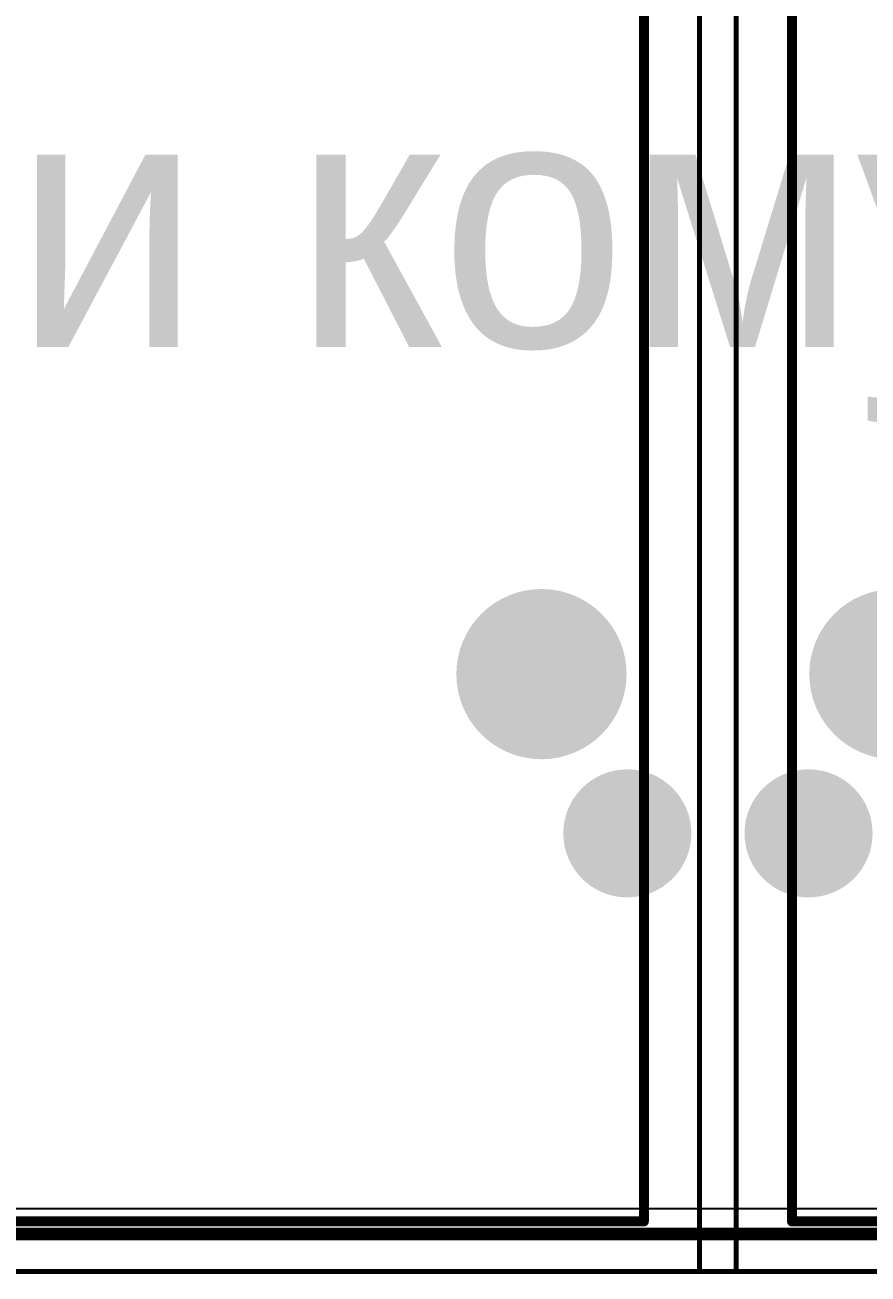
# Model space of a CAD drawing. Header units: inches. Extents: x -0.1 to 94.8, y -0.8 to 67.1.
# Drawn here: x 42.26 to 59.1, y -0.8 to 24.14 of the extents above; entities that cross this region are included whole.
import ezdxf

# ---------------------------------------------------------------- set-up
doc = ezdxf.new("R2010")
doc.units = ezdxf.units.IN
for name, color, linetype in [('Board Layer Stack Bottom Overlay', 54, 'Continuous'), ('Board Layer Stack Bottom Solder', 6, 'Continuous'), ('Bottom Layer', 5, 'Continuous'), ('Layer 1', 76, 'Continuous'), ('Layer 2', 16, 'Continuous'), ('Mechanical 15', 56, 'Continuous'), ('Mechanical 20', 56, 'Continuous'), ('Mechanical 4', 56, 'Continuous'), ('Multi-Layer', 9, 'Continuous'), ('Pad Holes', 156, 'Continuous'), ('Top Layer', 1, 'Continuous'), ('Top Overlay', 2, 'Continuous'), ('Top Solder', 216, 'Continuous')]:
    doc.layers.add(name, color=color, linetype=linetype)
doc.styles.add('Guano Apes (Rus by sherbackoffa', font='', dxfattribs={"height": 0.2})
doc.styles.get('Guano Apes (Rus by sherbackoffa').set_extended_font_data('Guano Apes (Rus by sherbackoffa')

# ---------------------------------------------------------------- blocks, each defined once
blk = doc.blocks.new('JK00136NL_B_54')
at = {"layer": 'Board Layer Stack Bottom Solder'}
h = blk.add_hatch(color=6, dxfattribs=at)
edge = h.paths.add_edge_path()
edge.add_arc((-5.58, -6.35), 1.7, 0, 360)
h = blk.add_hatch(color=6, dxfattribs=at)
edge = h.paths.add_edge_path()
edge.add_arc((-8.76, -8.065), 1.279, 0, 360)
at = {"layer": 'Bottom Layer'}
h = blk.add_hatch(color=5, dxfattribs=at)
edge = h.paths.add_edge_path()
edge.add_arc((-8.76, -8.065), 1.177, 0, 360)
at = {"layer": 'Layer 1'}
h = blk.add_hatch(color=76, dxfattribs=at)
edge = h.paths.add_edge_path()
edge.add_arc((-8.76, -8.065), 1.177, 0, 360)
at = {"layer": 'Layer 2'}
h = blk.add_hatch(color=16, dxfattribs=at)
edge = h.paths.add_edge_path()
edge.add_arc((-8.76, -8.065), 1.177, 0, 360)
at = {"layer": 'Multi-Layer'}
h = blk.add_hatch(color=9, dxfattribs=at)
edge = h.paths.add_edge_path()
edge.add_arc((-8.76, -8.065), 1.177, 0, 360)
at = {"layer": 'Pad Holes'}
h = blk.add_hatch(color=7, dxfattribs=at)
edge = h.paths.add_edge_path()
edge.add_arc((-5.58, -6.35), 1.6, 0, 360)
h = blk.add_hatch(color=7, dxfattribs=at)
edge = h.paths.add_edge_path()
edge.add_arc((-8.76, -8.065), 0.785, 0, 360)
at = {"layer": 'Top Layer'}
h = blk.add_hatch(color=1, dxfattribs=at)
edge = h.paths.add_edge_path()
edge.add_arc((-8.76, -8.065), 1.177, 0, 360)
at = {"layer": 'Top Solder'}
h = blk.add_hatch(color=216, dxfattribs=at)
edge = h.paths.add_edge_path()
edge.add_arc((-5.58, -6.35), 1.7, 0, 360)
h = blk.add_hatch(color=216, dxfattribs=at)
edge = h.paths.add_edge_path()
edge.add_arc((-8.76, -8.065), 1.279, 0, 360)
at = {"layer": 'Board Layer Stack Bottom Overlay'}
for points in [[(-16.51, 8.395, 0.15, 0.15, 0), (-16.51, -8.395, 0.15, 0.15, 0)], [(-16.51, -8.395, 0.15, 0.15, 0), (-10.51, -8.395, 0.15, 0.15, 0)], [(-7.01, -8.395, 0.15, 0.15, 0), (16.2, -8.395, 0.15, 0.15, 0)]]:
    blk.add_lwpolyline(points, format="xyseb", dxfattribs=at)
for points in [[(-16.548, -8.395, 0.075, 0.075, 1), (-16.472, -8.395, 0.075, 0.075, 1)], [(-16.548, -8.395, 0.075, 0.075, 1), (-16.472, -8.395, 0.075, 0.075, 1)], [(-10.547, -8.395, 0.075, 0.075, 1), (-10.472, -8.395, 0.075, 0.075, 1)], [(-7.048, -8.395, 0.075, 0.075, 1), (-6.973, -8.395, 0.075, 0.075, 1)]]:
    blk.add_lwpolyline(points, format="xyseb", close=True, dxfattribs=at)
at = {"layer": 'Mechanical 15'}
for points in [[(-16.51, 8.395, 0.2, 0.2, 0), (-16.51, -8.395, 0.2, 0.2, 0)], [(-16.51, -8.395, 0.2, 0.2, 0), (16.225, -8.395, 0.2, 0.2, 0)]]:
    blk.add_lwpolyline(points, format="xyseb", dxfattribs=at)
blk.add_lwpolyline([(-16.56, -8.395, 0.1, 0.1, 1), (-16.46, -8.395, 0.1, 0.1, 1)], format="xyseb", close=True, dxfattribs=at)
blk.add_lwpolyline([(-16.56, -8.395, 0.1, 0.1, 1), (-16.46, -8.395, 0.1, 0.1, 1)], format="xyseb", close=True, dxfattribs=at)
at = {"layer": 'Mechanical 20'}
for points in [[(-17.51, 10.242, 0.1, 0.1, 0), (-17.51, -10.242, 0.1, 0.1, 0)], [(-17.51, -10.242, 0.1, 0.1, 0), (17.51, -10.242, 0.1, 0.1, 0)]]:
    blk.add_lwpolyline(points, format="xyseb", dxfattribs=at)
blk.add_lwpolyline([(-17.535, -10.242, 0.05, 0.05, 1), (-17.485, -10.242, 0.05, 0.05, 1)], format="xyseb", close=True, dxfattribs=at)
blk.add_lwpolyline([(-17.535, -10.242, 0.05, 0.05, 1), (-17.485, -10.242, 0.05, 0.05, 1)], format="xyseb", close=True, dxfattribs=at)
blk = doc.blocks.new('JK00136NL_B_55')
at = {"layer": 'Board Layer Stack Bottom Solder'}
h = blk.add_hatch(color=6, dxfattribs=at)
edge = h.paths.add_edge_path()
edge.add_arc((-8.76, 8.065), 1.279, 0, 360)
h = blk.add_hatch(color=6, dxfattribs=at)
edge = h.paths.add_edge_path()
edge.add_arc((-5.58, 6.35), 1.7, 0, 360)
at = {"layer": 'Bottom Layer'}
h = blk.add_hatch(color=5, dxfattribs=at)
edge = h.paths.add_edge_path()
edge.add_arc((-8.76, 8.065), 1.177, 0, 360)
at = {"layer": 'Layer 1'}
h = blk.add_hatch(color=76, dxfattribs=at)
edge = h.paths.add_edge_path()
edge.add_arc((-8.76, 8.065), 1.177, 0, 360)
at = {"layer": 'Layer 2'}
h = blk.add_hatch(color=16, dxfattribs=at)
edge = h.paths.add_edge_path()
edge.add_arc((-8.76, 8.065), 1.177, 0, 360)
at = {"layer": 'Multi-Layer'}
h = blk.add_hatch(color=9, dxfattribs=at)
edge = h.paths.add_edge_path()
edge.add_arc((-8.76, 8.065), 1.177, 0, 360)
at = {"layer": 'Pad Holes'}
h = blk.add_hatch(color=7, dxfattribs=at)
edge = h.paths.add_edge_path()
edge.add_arc((-8.76, 8.065), 0.785, 0, 360)
h = blk.add_hatch(color=7, dxfattribs=at)
edge = h.paths.add_edge_path()
edge.add_arc((-5.58, 6.35), 1.6, 0, 360)
at = {"layer": 'Top Layer'}
h = blk.add_hatch(color=1, dxfattribs=at)
edge = h.paths.add_edge_path()
edge.add_arc((-8.76, 8.065), 1.177, 0, 360)
at = {"layer": 'Top Solder'}
h = blk.add_hatch(color=216, dxfattribs=at)
edge = h.paths.add_edge_path()
edge.add_arc((-8.76, 8.065), 1.279, 0, 360)
h = blk.add_hatch(color=216, dxfattribs=at)
edge = h.paths.add_edge_path()
edge.add_arc((-5.58, 6.35), 1.7, 0, 360)
at = {"layer": 'Board Layer Stack Bottom Overlay'}
for points in [[(-16.51, 8.395, 0.15, 0.15, 0), (-10.51, 8.395, 0.15, 0.15, 0)], [(-16.51, 8.395, 0.15, 0.15, 0), (-16.51, -8.395, 0.15, 0.15, 0)], [(-7.01, 8.395, 0.15, 0.15, 0), (16.2, 8.395, 0.15, 0.15, 0)]]:
    blk.add_lwpolyline(points, format="xyseb", dxfattribs=at)
for points in [[(-16.548, 8.395, 0.075, 0.075, 1), (-16.472, 8.395, 0.075, 0.075, 1)], [(-16.548, 8.395, 0.075, 0.075, 1), (-16.472, 8.395, 0.075, 0.075, 1)], [(-10.547, 8.395, 0.075, 0.075, 1), (-10.472, 8.395, 0.075, 0.075, 1)], [(-7.048, 8.395, 0.075, 0.075, 1), (-6.973, 8.395, 0.075, 0.075, 1)]]:
    blk.add_lwpolyline(points, format="xyseb", close=True, dxfattribs=at)
at = {"layer": 'Mechanical 15'}
for points in [[(-16.51, 8.395, 0.2, 0.2, 0), (16.225, 8.395, 0.2, 0.2, 0)], [(-16.51, 8.395, 0.2, 0.2, 0), (-16.51, -8.395, 0.2, 0.2, 0)]]:
    blk.add_lwpolyline(points, format="xyseb", dxfattribs=at)
blk.add_lwpolyline([(-16.56, 8.395, 0.1, 0.1, 1), (-16.46, 8.395, 0.1, 0.1, 1)], format="xyseb", close=True, dxfattribs=at)
blk.add_lwpolyline([(-16.56, 8.395, 0.1, 0.1, 1), (-16.46, 8.395, 0.1, 0.1, 1)], format="xyseb", close=True, dxfattribs=at)
at = {"layer": 'Mechanical 20'}
for points in [[(-17.51, 10.242, 0.1, 0.1, 0), (17.51, 10.242, 0.1, 0.1, 0)], [(-17.51, 10.242, 0.1, 0.1, 0), (-17.51, -10.242, 0.1, 0.1, 0)]]:
    blk.add_lwpolyline(points, format="xyseb", dxfattribs=at)
blk.add_lwpolyline([(-17.535, 10.242, 0.05, 0.05, 1), (-17.485, 10.242, 0.05, 0.05, 1)], format="xyseb", close=True, dxfattribs=at)
blk.add_lwpolyline([(-17.535, 10.242, 0.05, 0.05, 1), (-17.485, 10.242, 0.05, 0.05, 1)], format="xyseb", close=True, dxfattribs=at)

msp = doc.modelspace()

# ---------------------------------------------------------------- linework, layer by layer
at = {"layer": 'Bottom Layer'}
msp.add_line((75.75, 0.5), (16.5, 0.5), dxfattribs=at)
at = {"layer": 'Mechanical 4'}
msp.add_lwpolyline([(0, 0, 0.254, 0.254, 0), (80, 0, 0.254, 0.254, 0)], format="xyseb", dxfattribs=at)

# ---------------------------------------------------------------- block references
at = {"rotation": 90}
for name, p in [('JK00136NL_B_54', (46.23, 16.76)), ('JK00136NL_B_55', (65.98, 16.76))]:
    msp.add_blockref(name, p, dxfattribs=at)

# ---------------------------------------------------------------- texts
at = {"layer": 'Top Overlay', "style": 'Guano Apes (Rus by sherbackoffa'}
msp.add_text('и кому это нужно', height=5, dxfattribs=at).set_placement((42.041, 17.713))

doc.saveas('drawing.dxf')
